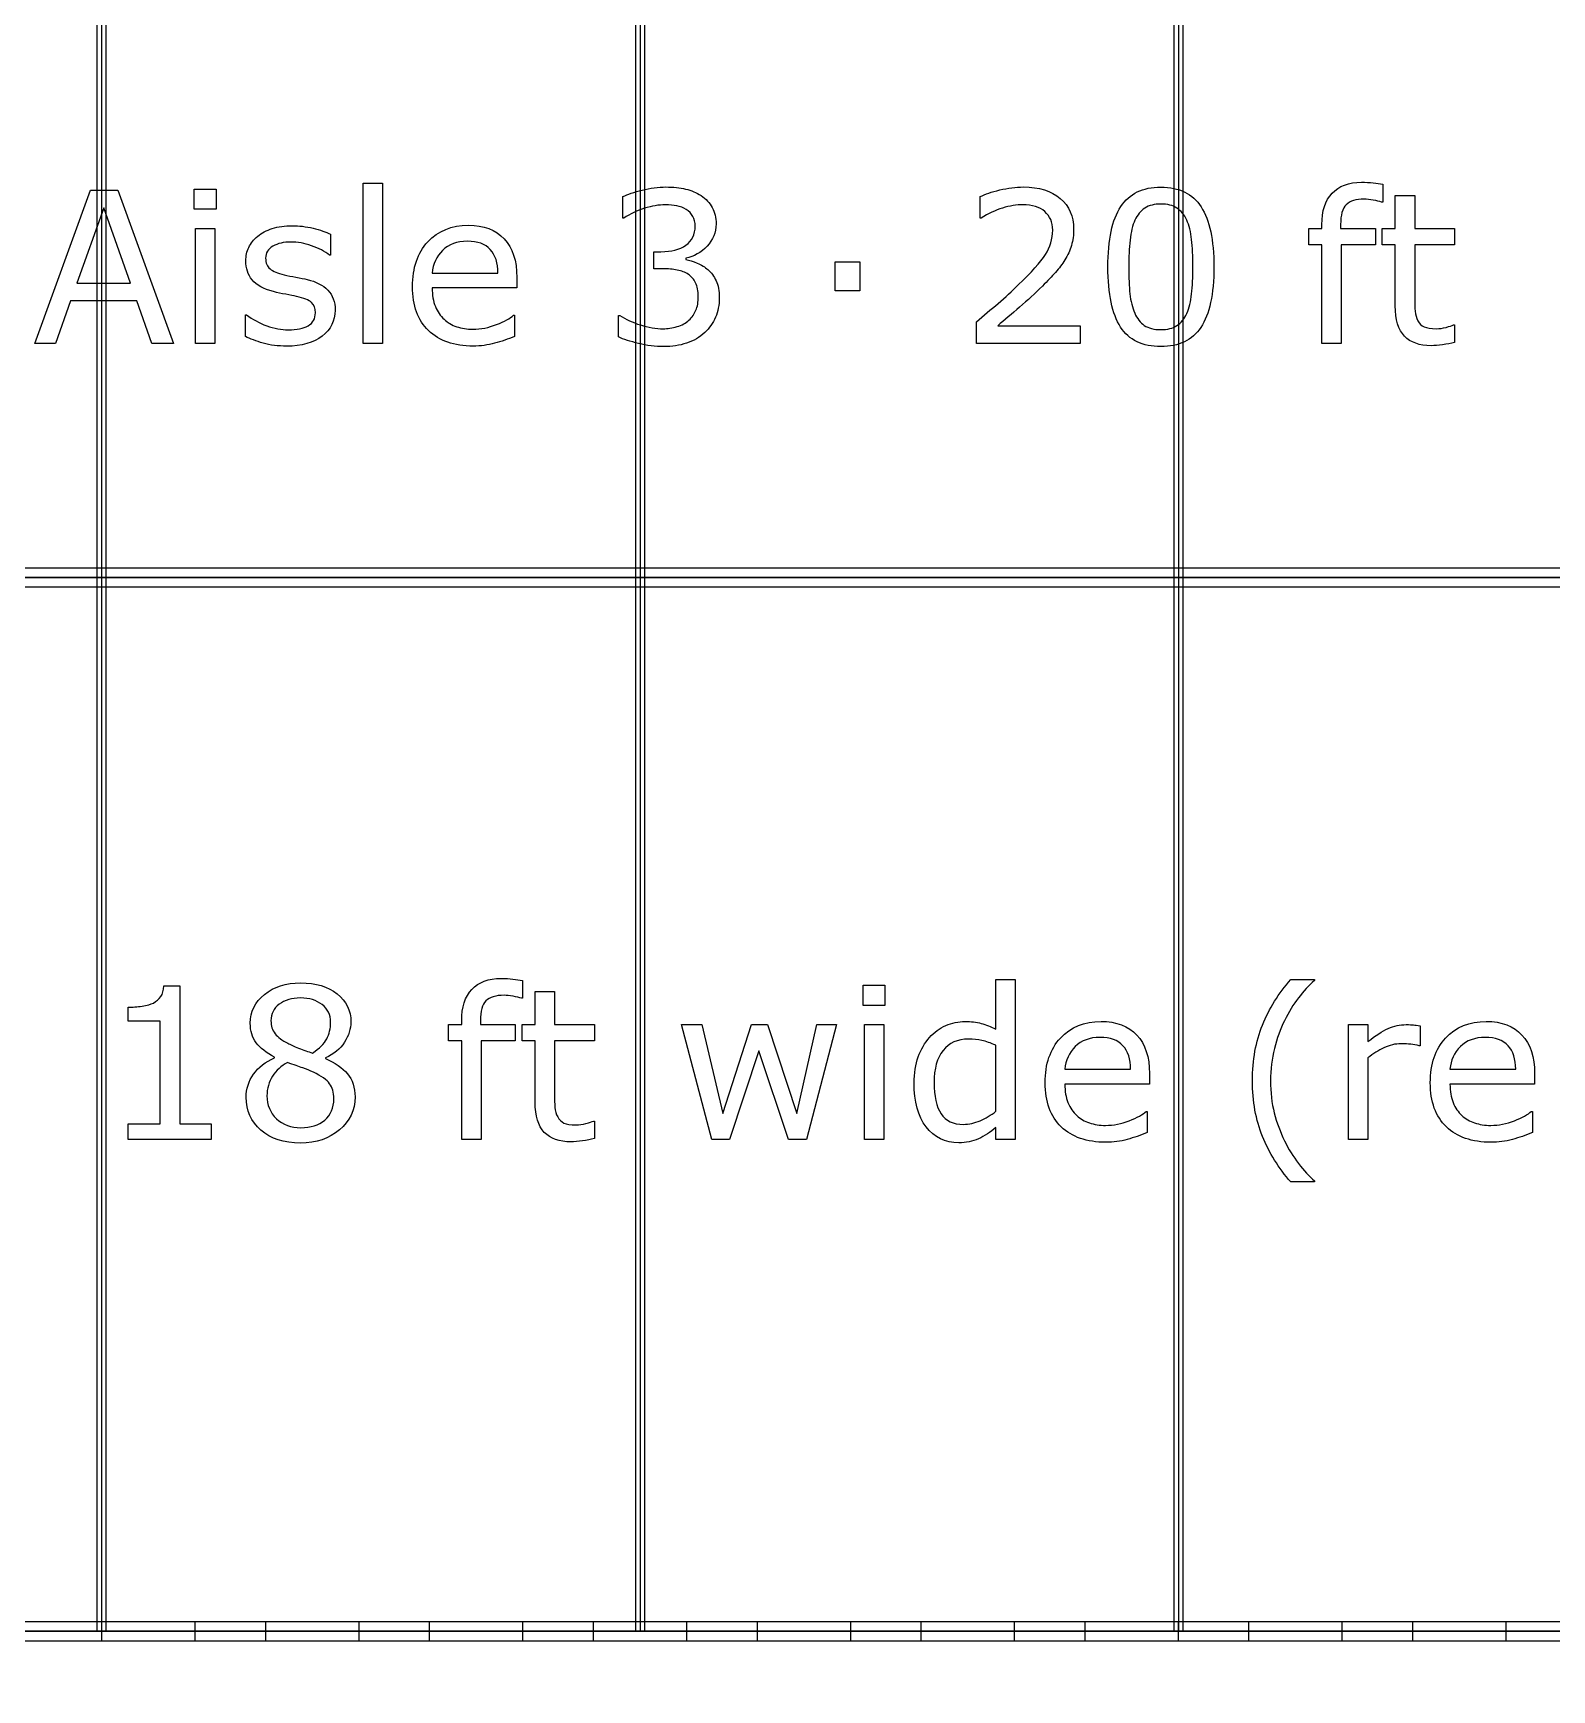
# Model space of a CAD drawing. Extents: x -13 to 750, y 12 to 2314.
# Drawn here: x 139.1 to 204, y 2009.4 to 2080.1 of the extents above; entities that cross this region are included whole.
import ezdxf

# ---------------------------------------------------------------- set-up
doc = ezdxf.new("R2010")
doc.units = 0
doc.layers.get('0').update_dxf_attribs({"linetype": 'CONTINUOUS'})

msp = doc.modelspace()

# ---------------------------------------------------------------- linework, layer by layer
at = {"color": 7}
for points in [[(141.80078, 2269.89), (141.80078, 2011.89), (142.19922, 2011.89), (142.19922, 2269.89)], [(164.80078, 2269.89), (164.80078, 2011.89), (165.19922, 2011.89), (165.19922, 2269.89)], [(187.80078, 2269.89), (187.80078, 2011.89), (188.19922, 2011.89), (188.19922, 2269.89)], [(44, 2082.89), (268, 2082.89), (268, 2056.89), (44, 2056.89)], [(153.9939, 2066.89), (153.16772, 2066.89), (153.16772, 2073.72789), (153.9939, 2073.72789)], [(145.073, 2066.89), (144.14575, 2066.89), (143.50415, 2068.71373), (140.67407, 2068.71373), (140.03247, 2066.89), (139.14917, 2066.89), (141.53101, 2073.43346), (142.69116, 2073.43346)], [(146.88794, 2072.62047), (145.9563, 2072.62047), (145.9563, 2073.4774), (146.88794, 2073.4774)], [(143.23608, 2069.4608), (142.08911, 2072.6732), (140.93774, 2069.4608)], [(146.83521, 2066.89), (146.00903, 2066.89), (146.00903, 2071.79869), (146.83521, 2071.79869)], [(174.38892, 2069.13561), (173.33862, 2069.13561), (173.33862, 2070.37926), (174.38892, 2070.37926)], [(189.51489, 2070.16393), (189.51489, 2070.16393)], [(167.90261, 2070.04082), (167.90261, 2070.04082)], [(151.97681, 2068.30504), (151.97681, 2068.30504)], [(188.35912, 2068.16881), (188.35912, 2068.16881)], [(43.599609, 2057.29039), (43.599609, 2011.48961), (268.40039, 2011.48961), (268.40039, 2057.29039)], [(44, 2056.89), (268, 2056.89), (268, 2011.89), (44, 2011.89)], [(44.400391, 2056.48961), (267.59961, 2056.48961), (267.59961, 2012.29039), (44.400391, 2012.29039)], [(175.46558, 2038.62047), (174.53394, 2038.62047), (174.53394, 2039.4774), (175.46558, 2039.4774)], [(151.78345, 2037.90855), (151.78345, 2037.90855)], [(173.38696, 2037.79869), (172.10815, 2032.89), (171.34351, 2032.89), (170.08228, 2036.67369), (168.82983, 2032.89), (168.06958, 2032.89), (166.77759, 2037.79869), (167.63892, 2037.79869), (168.53979, 2033.99742), (169.76587, 2037.79869), (170.44702, 2037.79869), (171.70386, 2033.99742), (172.5564, 2037.79869)], [(175.41284, 2032.89), (174.58667, 2032.89), (174.58667, 2037.79869), (175.41284, 2037.79869)], [(151.91968, 2034.63023), (151.91968, 2034.63023)], [(152.82495, 2034.71372), (152.82495, 2034.71372)], [(180.20288, 2034.09847), (180.20288, 2034.09847)], [(142, 2012.29039), (142, 2011.48961), (146, 2011.48961), (146, 2012.29039)], [(149, 2012.29039), (149, 2011.48961), (153, 2011.48961), (153, 2012.29039)], [(156, 2012.29039), (156, 2011.48961), (160, 2011.48961), (160, 2012.29039)], [(163, 2012.29039), (163, 2011.48961), (167, 2011.48961), (167, 2012.29039)], [(170, 2012.29039), (170, 2011.48961), (174, 2011.48961), (174, 2012.29039)], [(177, 2012.29039), (177, 2011.48961), (181, 2011.48961), (181, 2012.29039)], [(184, 2012.29039), (184, 2011.48961), (188, 2011.48961), (188, 2012.29039)], [(191, 2012.29039), (191, 2011.48961), (195, 2011.48961), (195, 2012.29039)], [(198, 2012.29039), (198, 2011.48961), (202, 2011.48961), (202, 2012.29039)], [(44, 2011.89), (268, 2011.89), (268, 1867.89), (44, 1867.89)]]:
    msp.add_lwpolyline(points, close=True, dxfattribs=at)
for points in [[(142, 2269.89), (142, 2011.89)], [(165, 2269.89), (165, 2011.89)], [(188, 2269.89), (188, 2011.89)], [(196.72637, 2073.68394), (196.72632, 2072.92809)], [(164.30784, 2072.23807), (164.26394, 2072.23807), (164.26394, 2073.15653)], [(179.57886, 2072.23814), (179.53496, 2072.23814), (179.53496, 2073.161)], [(197.26685, 2068.49395), (197.26685, 2071.10431), (196.70874, 2071.10431), (196.70874, 2071.79864), (197.26685, 2071.79864), (197.26685, 2073.20929), (198.09302, 2073.20929), (198.09302, 2071.79864), (199.7981, 2071.79864), (199.7981, 2071.10431), (198.09302, 2071.10431), (198.09302, 2068.86749)], [(196.72632, 2072.92809), (196.68242, 2072.92809)], [(194.92901, 2071.96564), (194.92901, 2071.79865), (196.41875, 2071.79865), (196.41875, 2071.10432), (194.95537, 2071.10432), (194.95537, 2066.89), (194.1292, 2066.89), (194.1292, 2071.10436), (193.57109, 2071.10436), (193.57109, 2071.79869), (194.1292, 2071.79869), (194.1292, 2071.96129)], [(151.7834, 2071.54822), (151.7834, 2070.66492), (151.7395, 2070.66492)], [(165.98216, 2070.07601), (165.58665, 2070.07601), (165.58665, 2070.8055), (165.89427, 2070.8055)], [(166.95778, 2070.52859), (166.95778, 2070.46709)], [(156.12085, 2069.89146), (158.93335, 2069.89146)], [(159.7375, 2069.70689), (159.73755, 2069.25865)], [(159.73755, 2069.25865), (156.12085, 2069.25865)], [(148.14038, 2067.18443), (148.14038, 2068.11168), (148.18428, 2068.11168)], [(159.59692, 2068.08971), (159.64082, 2068.08971), (159.64082, 2067.18883)], [(164.07495, 2067.16686), (164.07495, 2068.08531), (164.14085, 2068.08531)], [(183.802, 2066.89), (179.37231, 2066.89), (179.37231, 2067.80846)], [(180.28201, 2067.64146), (183.80203, 2067.64146), (183.802, 2066.89)], [(199.75417, 2067.67654), (199.79807, 2067.67654), (199.7981, 2066.93395)], [(180.20288, 2037.60093), (180.20288, 2039.72788), (181.02905, 2039.72788), (181.02905, 2032.89)], [(192.802, 2039.72789), (193.80835, 2039.72789), (193.80835, 2039.68399)], [(144.66431, 2039.45539), (145.34546, 2039.45539), (145.34546, 2033.55793), (146.6814, 2033.55793), (146.6814, 2032.89)], [(160.51978, 2034.49395), (160.51978, 2037.10431), (159.96167, 2037.10431), (159.96167, 2037.79864), (160.51978, 2037.79864), (160.51978, 2039.20929), (161.34595, 2039.20929), (161.34595, 2037.79864), (163.05103, 2037.79864), (163.05103, 2037.10431), (161.34595, 2037.10431), (161.34595, 2034.86749)], [(159.9793, 2039.68394), (159.97925, 2038.92809)], [(146.6814, 2032.89), (143.1394, 2032.89), (143.1394, 2033.55797), (144.50171, 2033.55797), (144.50171, 2037.94371), (143.1394, 2037.94371), (143.1394, 2038.54137)], [(159.97925, 2038.92809), (159.93535, 2038.92809)], [(158.18193, 2037.96564), (158.18193, 2037.79865), (159.67168, 2037.79865), (159.67168, 2037.10432), (158.2083, 2037.10432), (158.2083, 2032.89), (157.38213, 2032.89), (157.38213, 2037.10436), (156.82402, 2037.10436), (156.82402, 2037.79869), (157.38213, 2037.79869), (157.38213, 2037.96129)], [(196.09355, 2036.37486), (196.09355, 2032.89), (195.26737, 2032.89), (195.26737, 2037.79869), (196.09355, 2037.79869), (196.09355, 2037.07359)], [(198.33036, 2037.74589), (198.33032, 2036.89781)], [(180.20288, 2034.0985), (180.20288, 2036.91539)], [(198.33032, 2036.89781), (198.28642, 2036.89781)], [(149.38403, 2036.38365), (149.38403, 2036.41005)], [(151.55933, 2036.37489), (151.55933, 2036.34849)], [(183.14722, 2035.89146), (185.95972, 2035.89146)], [(186.76387, 2035.70689), (186.76392, 2035.25865)], [(199.60034, 2035.89146), (202.41284, 2035.89146)], [(203.217, 2035.70689), (203.21704, 2035.25865)], [(186.76392, 2035.25865), (183.14722, 2035.25865)], [(203.21704, 2035.25865), (199.60034, 2035.25865)], [(186.62329, 2034.08971), (186.66719, 2034.08971), (186.66719, 2033.18883)], [(203.07642, 2034.08971), (203.12032, 2034.08971), (203.12032, 2033.18883)], [(163.0071, 2033.67654), (163.051, 2033.67654), (163.05103, 2032.93395)], [(181.02905, 2032.89), (180.20288, 2032.89), (180.20288, 2033.40416)], [(193.80835, 2031.07945), (192.802, 2031.07945)], [(193.80835, 2031.12344), (193.80835, 2031.07945)]]:
    msp.add_lwpolyline(points, dxfattribs=at)
for points in [[(194.56426, 2073.30162), (194.8543, 2073.6151), (195.273243, 2073.77184), (195.82109, 2073.77184)], [(195.82109, 2073.77184), (196.005663, 2073.77184), (196.171193, 2073.76304), (196.31768, 2073.74544)], [(196.31768, 2073.74544), (196.467093, 2073.72784), (196.603323, 2073.70734), (196.72637, 2073.68394)], [(164.26394, 2073.15653), (164.471947, 2073.25907), (164.7488, 2073.35282), (165.0945, 2073.43778)], [(165.0945, 2073.43778), (165.443133, 2073.525673), (165.780047, 2073.56962), (166.10524, 2073.56962)], [(166.10524, 2073.56962), (166.42458, 2073.56962), (166.70583, 2073.54032), (166.94899, 2073.48172)], [(166.94899, 2073.48172), (167.192157, 2073.42312), (167.411883, 2073.32937), (167.60817, 2073.20047)], [(167.60817, 2073.20047), (167.81911, 2073.059843), (167.97878, 2072.88992), (168.08718, 2072.6907)], [(179.53496, 2073.161), (179.742967, 2073.263533), (180.019823, 2073.357283), (180.36553, 2073.44225)], [(180.36553, 2073.44225), (180.714163, 2073.52721), (181.051077, 2073.56969), (181.37627, 2073.56969)], [(181.37627, 2073.56969), (182.04717, 2073.56969), (182.57305, 2073.40709), (182.95391, 2073.08189)], [(182.95391, 2073.08189), (183.33477, 2072.75963), (183.5252, 2072.321643), (183.5252, 2071.76793)], [(185.53784, 2072.73033), (185.904053, 2073.28697), (186.475343, 2073.56529), (187.25171, 2073.56529)], [(187.25171, 2073.56529), (188.036863, 2073.56529), (188.609617, 2073.282577), (188.96997, 2072.71715)], [(194.1292, 2071.96129), (194.1292, 2072.544297), (194.27422, 2072.991073), (194.56426, 2073.30162)], [(195.93975, 2073.05109), (195.585257, 2073.05109), (195.327443, 2072.97199), (195.16631, 2072.81379)], [(196.32647, 2073.00719), (196.179983, 2073.036457), (196.051077, 2073.05109), (195.93975, 2073.05109)], [(196.68242, 2072.92809), (196.5916, 2072.954423), (196.47295, 2072.98079), (196.32647, 2073.00719)], [(165.19554, 2072.65995), (164.88206, 2072.560343), (164.58616, 2072.419717), (164.30784, 2072.23807)], [(166.08323, 2072.80936), (165.80491, 2072.80936), (165.509013, 2072.759557), (165.19554, 2072.65995)], [(166.57102, 2072.76546), (166.427467, 2072.794727), (166.26487, 2072.80936), (166.08323, 2072.80936)], [(166.97532, 2072.60726), (166.849347, 2072.683427), (166.71458, 2072.73616), (166.57102, 2072.76546)], [(167.25657, 2072.31282), (167.18919, 2072.43294), (167.09544, 2072.531087), (166.97532, 2072.60726)], [(167.35765, 2071.89974), (167.35765, 2072.05794), (167.323957, 2072.195633), (167.25657, 2072.31282)], [(168.08718, 2072.6907), (168.19558, 2072.49148), (168.24978, 2072.25857), (168.24978, 2071.99197)], [(180.48853, 2072.66881), (180.177983, 2072.575057), (179.87476, 2072.4315), (179.57886, 2072.23814)], [(181.35425, 2072.80943), (181.08765, 2072.80943), (180.799077, 2072.762557), (180.48853, 2072.66881)], [(182.29028, 2072.51939), (182.067627, 2072.71275), (181.755617, 2072.80943), (181.35425, 2072.80943)], [(182.62866, 2071.72398), (182.62866, 2072.063827), (182.515867, 2072.328963), (182.29028, 2072.51939)], [(184.98853, 2070.15514), (184.98853, 2071.318227), (185.171633, 2072.176623), (185.53784, 2072.73033)], [(186.56616, 2072.66881), (186.387453, 2072.55455), (186.245363, 2072.381697), (186.13989, 2072.15025)], [(187.25171, 2072.8402), (186.976317, 2072.8402), (186.7478, 2072.78307), (186.56616, 2072.66881)], [(187.93286, 2072.66881), (187.75708, 2072.78307), (187.53003, 2072.8402), (187.25171, 2072.8402)], [(188.35474, 2072.15904), (188.2522, 2072.384627), (188.111573, 2072.55455), (187.93286, 2072.66881)], [(188.96997, 2072.71715), (189.33325, 2072.15465), (189.51489, 2071.303577), (189.51489, 2070.16393)], [(195.16631, 2072.81379), (195.00811, 2072.658517), (194.92901, 2072.3758), (194.92901, 2071.96564)], [(148.66767, 2071.46912), (148.831737, 2071.606813), (149.039747, 2071.715213), (149.2917, 2071.79432)], [(149.2917, 2071.79432), (149.54658, 2071.876347), (149.83076, 2071.91736), (150.14424, 2071.91736)], [(150.14424, 2071.91736), (150.437207, 2071.91736), (150.733103, 2071.88074), (151.03193, 2071.8075)], [(151.03193, 2071.8075), (151.33369, 2071.737187), (151.58418, 2071.65076), (151.7834, 2071.54822)], [(155.93623, 2071.2274), (156.375683, 2071.69908), (156.95283, 2071.93492), (157.66767, 2071.93492)], [(157.66767, 2071.93492), (158.329783, 2071.93492), (158.83955, 2071.74156), (159.19697, 2071.35484)], [(166.95774, 2071.08235), (167.224347, 2071.26985), (167.35765, 2071.542313), (167.35765, 2071.89974)], [(168.24978, 2071.99197), (168.24978, 2071.62869), (168.120873, 2071.31082), (167.86306, 2071.03836)], [(182.31665, 2070.68248), (182.524657, 2071.004747), (182.62866, 2071.351913), (182.62866, 2071.72398)], [(183.5252, 2071.76793), (183.5252, 2071.518903), (183.492967, 2071.285993), (183.4285, 2071.0692)], [(186.13989, 2072.15025), (186.040283, 2071.933457), (185.971437, 2071.650743), (185.93335, 2071.30211)], [(188.56567, 2071.32408), (188.530537, 2071.652207), (188.460227, 2071.930527), (188.35474, 2072.15904)], [(148.1623, 2070.41883), (148.1623, 2070.620977), (148.203317, 2070.811407), (148.28535, 2070.99012)], [(148.28535, 2070.99012), (148.37031, 2071.168827), (148.49775, 2071.328493), (148.66767, 2071.46912)], [(149.31812, 2071.04285), (149.110107, 2070.928597), (149.0061, 2070.75721), (149.0061, 2070.52869)], [(150.08276, 2071.21863), (149.781007, 2071.21863), (149.526127, 2071.160037), (149.31812, 2071.04285)], [(150.97046, 2071.05604), (150.6687, 2071.164433), (150.3728, 2071.21863), (150.08276, 2071.21863)], [(151.7395, 2070.66492), (151.528567, 2070.820193), (151.27222, 2070.950567), (150.97046, 2071.05604)], [(155.28144, 2069.31578), (155.28144, 2070.118513), (155.499703, 2070.75572), (155.93623, 2071.2274)], [(156.5647, 2070.86266), (156.303953, 2070.601913), (156.156003, 2070.27818), (156.12085, 2069.89146)], [(157.62378, 2071.25377), (157.1814, 2071.25377), (156.828373, 2071.1234), (156.5647, 2070.86266)], [(158.60376, 2070.89781), (158.389893, 2071.135117), (158.063233, 2071.25377), (157.62378, 2071.25377)], [(158.93335, 2069.89146), (158.930683, 2070.32506), (158.82082, 2070.66051), (158.60376, 2070.89781)], [(159.19697, 2071.35484), (159.557323, 2070.968127), (159.7375, 2070.41881), (159.7375, 2069.70689)], [(165.89427, 2070.8055), (166.339583, 2070.8055), (166.694073, 2070.897783), (166.95774, 2071.08235)], [(167.86306, 2071.03836), (167.608173, 2070.768827), (167.306413, 2070.598903), (166.95778, 2070.52859)], [(183.4285, 2071.0692), (183.366967, 2070.855333), (183.27468, 2070.65172), (183.15164, 2070.45836)], [(185.93335, 2071.30211), (185.898217, 2070.953477), (185.88065, 2070.571153), (185.88065, 2070.15514)], [(188.62277, 2070.16393), (188.62277, 2070.609237), (188.603737, 2070.995953), (188.56567, 2071.32408)], [(148.43037, 2069.60145), (148.251657, 2069.824103), (148.1623, 2070.096563), (148.1623, 2070.41883)], [(149.0061, 2070.52869), (149.0061, 2070.326543), (149.06909, 2070.1742), (149.19507, 2070.07166)], [(166.95778, 2070.46709), (167.098407, 2070.443623), (167.25954, 2070.393817), (167.44118, 2070.31767)], [(167.44118, 2070.31767), (167.62282, 2070.24443), (167.77663, 2070.152147), (167.90261, 2070.04082)], [(181.16089, 2069.38609), (181.72339, 2069.931017), (182.108643, 2070.363147), (182.31665, 2070.68248)], [(183.15164, 2070.45836), (183.03738, 2070.27672), (182.902613, 2070.09801), (182.74734, 2069.92223)], [(185.52905, 2067.58873), (185.168703, 2068.14537), (184.98853, 2069.00084), (184.98853, 2070.15514)], [(185.88065, 2070.15514), (185.88065, 2069.698107), (185.89675, 2069.31578), (185.92895, 2069.00816)], [(188.56567, 2069.00377), (188.603737, 2069.326037), (188.62277, 2069.712757), (188.62277, 2070.16393)], [(189.51489, 2070.16393), (189.51489, 2068.989123), (189.33032, 2068.12633), (188.96118, 2067.57555)], [(149.34883, 2069.10047), (148.918163, 2069.21473), (148.61201, 2069.381723), (148.43037, 2069.60145)], [(149.19507, 2070.07166), (149.318117, 2069.96912), (149.517333, 2069.885623), (149.79272, 2069.82117)], [(149.79272, 2069.82117), (149.945067, 2069.786037), (150.11499, 2069.75088), (150.30249, 2069.7157)], [(150.30249, 2069.7157), (150.492917, 2069.680567), (150.65112, 2069.648333), (150.7771, 2069.619)], [(150.7771, 2069.619), (151.160887, 2069.531113), (151.456783, 2069.380237), (151.66479, 2069.16637)], [(166.5886, 2070.02331), (166.4011, 2070.058443), (166.198953, 2070.07601), (165.98216, 2070.07601)], [(167.06761, 2069.83874), (166.93577, 2069.92956), (166.7761, 2069.991083), (166.5886, 2070.02331)], [(167.37522, 2069.47399), (167.30198, 2069.629263), (167.199443, 2069.750847), (167.06761, 2069.83874)], [(167.48948, 2068.89392), (167.48948, 2069.128293), (167.451393, 2069.32165), (167.37522, 2069.47399)], [(167.90259, 2070.04088), (168.043217, 2069.9149), (168.15894, 2069.756697), (168.24976, 2069.56627)], [(168.24976, 2069.56627), (168.34058, 2069.375843), (168.38599, 2069.12975), (168.38599, 2068.82799)], [(182.74734, 2069.92223), (182.595, 2069.746443), (182.408967, 2069.551617), (182.18924, 2069.33775)], [(149.86299, 2068.98621), (149.67549, 2069.021343), (149.504103, 2069.05943), (149.34883, 2069.10047)], [(150.32441, 2068.89391), (150.207223, 2068.92031), (150.053417, 2068.951077), (149.86299, 2068.98621)], [(150.96601, 2068.63902), (150.854683, 2068.738633), (150.640817, 2068.823597), (150.32441, 2068.89391)], [(151.66479, 2069.16637), (151.872803, 2068.94957), (151.97681, 2068.66246), (151.97681, 2068.30504)], [(155.96699, 2067.43492), (155.509957, 2067.877307), (155.28144, 2068.50426), (155.28144, 2069.31578)], [(156.12085, 2069.25865), (156.12085, 2068.956897), (156.16626, 2068.693227), (156.25708, 2068.46764)], [(167.38841, 2068.30505), (167.45579, 2068.460323), (167.48948, 2068.656613), (167.48948, 2068.89392)], [(168.38599, 2068.82799), (168.38599, 2068.529163), (168.33179, 2068.255237), (168.22339, 2068.00621)], [(180.29517, 2068.59947), (180.605717, 2068.863143), (180.89429, 2069.12535), (181.16089, 2069.38609)], [(182.18924, 2069.33775), (181.87576, 2069.030137), (181.55203, 2068.73131), (181.21805, 2068.44127)], [(185.92895, 2069.00816), (185.96115, 2068.700547), (186.029997, 2068.425157), (186.13549, 2068.18199)], [(188.35913, 2068.16881), (188.46167, 2068.406117), (188.530517, 2068.684437), (188.56567, 2069.00377)], [(198.09302, 2068.86749), (198.09302, 2068.609677), (198.098887, 2068.407527), (198.11062, 2068.26104)], [(148.18428, 2068.11168), (148.44502, 2067.915393), (148.735057, 2067.758653), (149.05439, 2067.64146)], [(150.82539, 2067.64586), (151.03047, 2067.763047), (151.13301, 2067.947617), (151.13301, 2068.19957)], [(151.13301, 2068.19957), (151.13301, 2068.39293), (151.077343, 2068.539413), (150.96601, 2068.63902)], [(151.97681, 2068.30504), (151.97681, 2067.8568), (151.790773, 2067.489123), (151.4187, 2067.20201)], [(156.25708, 2068.46764), (156.3479, 2068.24498), (156.472413, 2068.061873), (156.63062, 2067.91832)], [(158.87183, 2067.6942), (159.21167, 2067.828967), (159.453367, 2067.960803), (159.59692, 2068.08971)], [(164.14085, 2068.08531), (164.38987, 2067.92125), (164.68284, 2067.78502), (165.01976, 2067.67662)], [(167.08958, 2067.87878), (167.224347, 2068.007687), (167.323957, 2068.149777), (167.38841, 2068.30505)], [(179.37231, 2067.80846), (179.67993, 2068.072127), (179.98755, 2068.335797), (180.29517, 2068.59947)], [(181.21805, 2068.44127), (180.884063, 2068.154163), (180.57205, 2067.88756), (180.28201, 2067.64146)], [(186.13549, 2068.18199), (186.23217, 2067.953477), (186.3684, 2067.77916), (186.54418, 2067.65904)], [(187.93725, 2067.65025), (188.11889, 2067.76451), (188.259513, 2067.937363), (188.35912, 2068.16881)], [(197.65796, 2067.19757), (197.39722, 2067.467097), (197.26685, 2067.899223), (197.26685, 2068.49395)], [(198.11062, 2068.26104), (198.122353, 2068.117487), (198.163367, 2067.982723), (198.23366, 2067.85675)], [(149.05439, 2067.64146), (149.37373, 2067.527207), (149.679883, 2067.47008), (149.97285, 2067.47008)], [(149.97285, 2067.47008), (150.33613, 2067.47008), (150.62031, 2067.528673), (150.82539, 2067.64586)], [(157.87422, 2066.77574), (157.059767, 2066.77574), (156.424023, 2066.995467), (155.96699, 2067.43492)], [(156.63062, 2067.91832), (156.78296, 2067.777693), (156.963133, 2067.672223), (157.17114, 2067.60191)], [(157.17114, 2067.60191), (157.38208, 2067.531603), (157.613527, 2067.49645), (157.86548, 2067.49645)], [(157.86548, 2067.49645), (158.199467, 2067.49645), (158.534917, 2067.562367), (158.87183, 2067.6942)], [(165.01976, 2067.67662), (165.356673, 2067.56822), (165.681867, 2067.51402), (165.99534, 2067.51402)], [(165.99534, 2067.51402), (166.179913, 2067.51402), (166.376203, 2067.544787), (166.58421, 2067.60632)], [(166.58421, 2067.60632), (166.792217, 2067.667853), (166.960673, 2067.758673), (167.08958, 2067.87878)], [(167.76636, 2067.35582), (167.546633, 2067.15074), (167.287357, 2066.998397), (166.98853, 2066.89879)], [(168.22339, 2068.00621), (168.11499, 2067.75719), (167.962647, 2067.540393), (167.76636, 2067.35582)], [(187.25171, 2066.75377), (186.46655, 2066.75377), (185.89233, 2067.03209), (185.52905, 2067.58873)], [(186.54418, 2067.65904), (186.722893, 2067.538927), (186.958733, 2067.47887), (187.2517, 2067.47887)], [(187.2517, 2067.47887), (187.527087, 2067.47887), (187.755603, 2067.535997), (187.93725, 2067.65025)], [(188.96118, 2067.57555), (188.594973, 2067.027697), (188.02515, 2066.75377), (187.25171, 2066.75377)], [(198.23366, 2067.85675), (198.298127, 2067.739563), (198.386017, 2067.653137), (198.49733, 2067.59747)], [(198.49733, 2067.59747), (198.61159, 2067.544737), (198.784443, 2067.51837), (199.01589, 2067.51837)], [(199.01589, 2067.51837), (199.150657, 2067.51837), (199.29128, 2067.537403), (199.43776, 2067.57547)], [(199.43776, 2067.57547), (199.584247, 2067.61647), (199.689717, 2067.65016), (199.75417, 2067.67654)], [(148.90063, 2066.89879), (148.598877, 2066.986683), (148.34546, 2067.081897), (148.14038, 2067.18443)], [(149.90259, 2066.77135), (149.53931, 2066.77135), (149.205323, 2066.81383), (148.90063, 2066.89879)], [(151.4187, 2067.20201), (151.04956, 2066.914903), (150.54419, 2066.77135), (149.90259, 2066.77135)], [(158.78828, 2066.89439), (158.49824, 2066.81529), (158.193553, 2066.77574), (157.87422, 2066.77574)], [(159.64082, 2067.18883), (159.3625, 2067.071643), (159.07832, 2066.973497), (158.78828, 2066.89439)], [(164.94067, 2066.88561), (164.58911, 2066.97057), (164.300537, 2067.06432), (164.07495, 2067.16686)], [(166.01294, 2066.75377), (165.64966, 2066.75377), (165.292237, 2066.797717), (164.94067, 2066.88561)], [(166.98853, 2066.89879), (166.69263, 2066.80211), (166.367433, 2066.75377), (166.01294, 2066.75377)], [(198.80054, 2066.79327), (198.29956, 2066.79327), (197.9187, 2066.928037), (197.65796, 2067.19757)], [(199.28833, 2066.83287), (199.10669, 2066.80647), (198.944093, 2066.79327), (198.80054, 2066.79327)], [(199.7981, 2066.93395), (199.642827, 2066.89295), (199.472903, 2066.859257), (199.28833, 2066.83287)], [(157.81719, 2039.30162), (158.10723, 2039.6151), (158.526173, 2039.77184), (159.07402, 2039.77184)], [(159.07402, 2039.77184), (159.258593, 2039.77184), (159.424123, 2039.76304), (159.57061, 2039.74544)], [(159.57061, 2039.74544), (159.720023, 2039.72784), (159.856253, 2039.70734), (159.9793, 2039.68394)], [(191.59351, 2037.78111), (191.880617, 2038.484237), (192.283447, 2039.133163), (192.802, 2039.72789)], [(144.52808, 2038.99836), (144.60718, 2039.11262), (144.65259, 2039.264963), (144.66431, 2039.45539)], [(148.35132, 2037.86024), (148.35132, 2038.352433), (148.553467, 2038.76259), (148.95776, 2039.09071)], [(148.95776, 2039.09071), (149.36206, 2039.418837), (149.87622, 2039.5829), (150.50024, 2039.5829)], [(150.50024, 2039.5829), (151.15356, 2039.5829), (151.675047, 2039.426163), (152.0647, 2039.11269)], [(152.0647, 2039.11269), (152.454347, 2038.79921), (152.64917, 2038.40077), (152.64917, 2037.91737)], [(157.38213, 2037.96129), (157.38213, 2038.544297), (157.52715, 2038.991073), (157.81719, 2039.30162)], [(159.19268, 2039.05109), (158.838187, 2039.05109), (158.580373, 2038.97199), (158.41924, 2038.81379)], [(159.5794, 2039.00719), (159.432913, 2039.036457), (159.304007, 2039.05109), (159.19268, 2039.05109)], [(193.80835, 2039.68399), (193.571043, 2039.470117), (193.343993, 2039.222557), (193.1272, 2038.94131)], [(143.1394, 2038.54137), (143.323973, 2038.54137), (143.52173, 2038.556003), (143.73267, 2038.58527)], [(143.73267, 2038.58527), (143.943603, 2038.61747), (144.10327, 2038.66288), (144.21167, 2038.7215)], [(144.21167, 2038.7215), (144.346437, 2038.794747), (144.451907, 2038.887033), (144.52808, 2038.99836)], [(149.58618, 2038.6732), (149.351807, 2038.49742), (149.23462, 2038.260117), (149.23462, 2037.96129)], [(150.49585, 2038.93688), (150.12671, 2038.93688), (149.823487, 2038.848987), (149.58618, 2038.6732)], [(151.4187, 2038.65563), (151.178467, 2038.84313), (150.87085, 2038.93688), (150.49585, 2038.93688)], [(151.78345, 2037.90855), (151.78345, 2038.22203), (151.661867, 2038.471057), (151.4187, 2038.65563)], [(158.41924, 2038.81379), (158.261033, 2038.658517), (158.18193, 2038.3758), (158.18193, 2037.96564)], [(159.93535, 2038.92809), (159.84453, 2038.954423), (159.72588, 2038.98079), (159.5794, 2039.00719)], [(193.1272, 2038.94131), (192.913333, 2038.66299), (192.714113, 2038.337793), (192.52954, 2037.96572)], [(148.60181, 2037.02528), (148.434817, 2037.24794), (148.35132, 2037.52626), (148.35132, 2037.86024)], [(149.23462, 2037.96129), (149.23462, 2037.75035), (149.293213, 2037.567243), (149.4104, 2037.41197)], [(151.61646, 2037.18785), (151.727787, 2037.395857), (151.78345, 2037.63609), (151.78345, 2037.90855)], [(152.64917, 2037.91737), (152.64917, 2037.621477), (152.556883, 2037.329973), (152.37231, 2037.04286)], [(177.36841, 2037.24938), (177.56763, 2037.472033), (177.799073, 2037.641953), (178.06274, 2037.75914)], [(178.06274, 2037.75914), (178.329347, 2037.876327), (178.60474, 2037.93492), (178.88892, 2037.93492)], [(178.88892, 2037.93492), (179.146727, 2037.93492), (179.37524, 2037.907087), (179.57446, 2037.85142)], [(179.57446, 2037.85142), (179.77368, 2037.798687), (179.983153, 2037.71519), (180.20288, 2037.60093)], [(182.9626, 2037.2274), (183.402053, 2037.69908), (183.9792, 2037.93492), (184.69404, 2037.93492)], [(184.69404, 2037.93492), (185.356153, 2037.93492), (185.86592, 2037.74156), (186.22334, 2037.35484)], [(191.16284, 2035.40367), (191.16284, 2036.28551), (191.306397, 2037.07799), (191.59351, 2037.78111)], [(192.52954, 2037.96572), (192.35376, 2037.605373), (192.210207, 2037.208403), (192.09888, 2036.77481)], [(196.09355, 2037.07359), (196.42167, 2037.337263), (196.710243, 2037.5233), (196.95927, 2037.6317)], [(196.95927, 2037.6317), (197.211223, 2037.743027), (197.46757, 2037.79869), (197.72831, 2037.79869)], [(197.72831, 2037.79869), (197.871863, 2037.79869), (197.975867, 2037.79429), (198.04032, 2037.78549)], [(198.04032, 2037.78549), (198.104787, 2037.77949), (198.201467, 2037.76629), (198.33036, 2037.74589)], [(199.41573, 2037.2274), (199.855183, 2037.69908), (200.432333, 2037.93492), (201.14718, 2037.93492)], [(201.14718, 2037.93492), (201.809287, 2037.93492), (202.31905, 2037.74156), (202.67647, 2037.35484)], [(149.38403, 2036.41005), (149.03247, 2036.59755), (148.77173, 2036.802627), (148.60181, 2037.02528)], [(149.4104, 2037.41197), (149.53052, 2037.25963), (149.710697, 2037.1234), (149.95093, 2037.00328)], [(149.95093, 2037.00328), (150.05933, 2036.950547), (150.214603, 2036.8817), (150.41675, 2036.79674)], [(151.0144, 2036.5858), (151.30444, 2036.77916), (151.505127, 2036.979843), (151.61646, 2037.18785)], [(152.37231, 2037.04286), (152.187743, 2036.75868), (151.91675, 2036.536023), (151.55933, 2036.37489)], [(176.88501, 2036.41881), (177.00513, 2036.744003), (177.166263, 2037.02086), (177.36841, 2037.24938)], [(179.02954, 2037.17903), (178.566653, 2037.17903), (178.206303, 2037.017897), (177.94849, 2036.69563)], [(179.60522, 2037.12193), (179.42944, 2037.159997), (179.237547, 2037.17903), (179.02954, 2037.17903)], [(180.20288, 2036.91539), (179.980227, 2037.014997), (179.781007, 2037.083843), (179.60522, 2037.12193)], [(182.30781, 2035.31578), (182.30781, 2036.118513), (182.526073, 2036.75572), (182.9626, 2037.2274)], [(184.65015, 2037.25377), (184.207763, 2037.25377), (183.854733, 2037.1234), (183.59106, 2036.86266)], [(185.63013, 2036.89781), (185.416263, 2037.135117), (185.089603, 2037.25377), (184.65015, 2037.25377)], [(185.95972, 2035.89146), (185.957053, 2036.32506), (185.84719, 2036.66051), (185.63013, 2036.89781)], [(186.22334, 2037.35484), (186.583693, 2036.968127), (186.76387, 2036.41881), (186.76387, 2035.70689)], [(197.51737, 2036.98131), (197.26249, 2036.98131), (197.016397, 2036.92418), (196.77909, 2036.80992)], [(197.92607, 2036.95931), (197.81181, 2036.973977), (197.675577, 2036.98131), (197.51737, 2036.98131)], [(198.28642, 2036.89781), (198.163373, 2036.927077), (198.043257, 2036.947577), (197.92607, 2036.95931)], [(198.76095, 2035.31578), (198.76095, 2036.118513), (198.97921, 2036.75572), (199.41573, 2037.2274)], [(201.10327, 2037.25377), (200.66089, 2037.25377), (200.307863, 2037.1234), (200.04419, 2036.86266)], [(202.08325, 2036.89781), (201.869383, 2037.135117), (201.542723, 2037.25377), (201.10327, 2037.25377)], [(202.41284, 2035.89146), (202.410173, 2036.32506), (202.30031, 2036.66051), (202.08325, 2036.89781)], [(202.67647, 2037.35484), (203.036823, 2036.968127), (203.217, 2036.41881), (203.217, 2035.70689)], [(148.49194, 2035.68053), (148.70288, 2035.97643), (149.000243, 2036.210803), (149.38403, 2036.38365)], [(150.41675, 2036.79674), (150.62183, 2036.71178), (150.821047, 2036.641467), (151.0144, 2036.5858)], [(151.55933, 2036.34849), (151.969483, 2036.172703), (152.28296, 2035.955907), (152.49976, 2035.6981)], [(176.70923, 2035.30699), (176.70923, 2035.72301), (176.767823, 2036.093617), (176.88501, 2036.41881)], [(177.94849, 2036.69563), (177.690677, 2036.37337), (177.56177, 2035.91634), (177.56177, 2035.32454)], [(183.59106, 2036.86266), (183.33032, 2036.601913), (183.182373, 2036.27818), (183.14722, 2035.89146)], [(192.09888, 2036.77481), (191.99048, 2036.341217), (191.93628, 2035.884183), (191.93628, 2035.40371)], [(196.77909, 2036.80992), (196.54179, 2036.698593), (196.313277, 2036.553573), (196.09355, 2036.37486)], [(200.04419, 2036.86266), (199.78345, 2036.601913), (199.6355, 2036.27818), (199.60034, 2035.89146)], [(148.17554, 2034.69615), (148.17554, 2035.05943), (148.281007, 2035.387557), (148.49194, 2035.68053)], [(149.30054, 2035.59703), (149.142333, 2035.350937), (149.06323, 2035.072617), (149.06323, 2034.76207)], [(149.93774, 2036.1815), (149.674073, 2036.037947), (149.461673, 2035.843123), (149.30054, 2035.59703)], [(150.59253, 2035.94859), (150.42847, 2036.004257), (150.210207, 2036.081893), (149.93774, 2036.1815)], [(151.04517, 2035.76842), (150.90747, 2035.832887), (150.75659, 2035.892943), (150.59253, 2035.94859)], [(151.7395, 2035.27623), (151.622313, 2035.44029), (151.39087, 2035.604353), (151.04517, 2035.76842)], [(152.49976, 2035.6981), (152.716553, 2035.440287), (152.82495, 2035.11216), (152.82495, 2034.71372)], [(151.91968, 2034.63023), (151.91968, 2034.899763), (151.85962, 2035.115097), (151.7395, 2035.27623)], [(161.34595, 2034.86749), (161.34595, 2034.609677), (161.351817, 2034.407527), (161.36355, 2034.26104)], [(177.22339, 2033.43053), (176.880617, 2033.881703), (176.70923, 2034.50719), (176.70923, 2035.30699)], [(177.56177, 2035.32454), (177.56177, 2034.741533), (177.66138, 2034.297687), (177.8606, 2033.993)], [(182.99336, 2033.43492), (182.536327, 2033.877307), (182.30781, 2034.50426), (182.30781, 2035.31578)], [(183.14722, 2035.25865), (183.14722, 2034.956897), (183.19263, 2034.693227), (183.28345, 2034.46764)], [(191.59351, 2033.02623), (191.306397, 2033.729357), (191.16284, 2034.521837), (191.16284, 2035.40367)], [(191.93628, 2035.40371), (191.93628, 2034.902737), (191.989013, 2034.44424), (192.09448, 2034.02822)], [(199.44649, 2033.43492), (198.989463, 2033.877307), (198.76095, 2034.50426), (198.76095, 2035.31578)], [(199.60034, 2035.25865), (199.60034, 2034.956897), (199.64575, 2034.693227), (199.73657, 2034.46764)], [(148.80396, 2033.2899), (148.385013, 2033.656113), (148.17554, 2034.124863), (148.17554, 2034.69615)], [(149.06323, 2034.76207), (149.06323, 2034.366563), (149.19946, 2034.039903), (149.47192, 2033.78209)], [(151.53296, 2033.72496), (151.790773, 2033.944687), (151.91968, 2034.246443), (151.91968, 2034.63023)], [(152.82495, 2034.71373), (152.82495, 2034.148303), (152.60376, 2033.67809), (152.16138, 2033.30309)], [(160.91089, 2033.19757), (160.65015, 2033.467097), (160.51978, 2033.899223), (160.51978, 2034.49395)], [(161.36355, 2034.26104), (161.375283, 2034.117487), (161.416297, 2033.982723), (161.48659, 2033.85675)], [(179.53052, 2033.69417), (179.770753, 2033.799637), (179.994873, 2033.934403), (180.20288, 2034.09847)], [(183.28345, 2034.46764), (183.37427, 2034.24498), (183.49878, 2034.061873), (183.65698, 2033.91832)], [(185.89819, 2033.6942), (186.238037, 2033.828967), (186.479737, 2033.960803), (186.62329, 2034.08971)], [(199.73657, 2034.46764), (199.82739, 2034.24498), (199.951903, 2034.061873), (200.11011, 2033.91832)], [(202.35132, 2033.6942), (202.69116, 2033.828967), (202.93286, 2033.960803), (203.07642, 2034.08971)], [(149.47192, 2033.78209), (149.744387, 2033.524277), (150.09009, 2033.39537), (150.50903, 2033.39537)], [(150.50903, 2033.39537), (150.936763, 2033.39537), (151.278073, 2033.505233), (151.53296, 2033.72496)], [(161.48659, 2033.85675), (161.551057, 2033.739563), (161.638947, 2033.653137), (161.75026, 2033.59747)], [(161.75026, 2033.59747), (161.86452, 2033.544737), (162.037373, 2033.51837), (162.26882, 2033.51837)], [(162.26882, 2033.51837), (162.403587, 2033.51837), (162.54421, 2033.537403), (162.69069, 2033.57547)], [(162.69069, 2033.57547), (162.837177, 2033.61647), (162.942647, 2033.65016), (163.0071, 2033.67654)], [(178.62085, 2032.75377), (178.03491, 2032.75377), (177.56909, 2032.979357), (177.22339, 2033.43053)], [(177.8606, 2033.993), (178.059813, 2033.69124), (178.379147, 2033.54036), (178.8186, 2033.54036)], [(178.8186, 2033.54036), (179.05298, 2033.54036), (179.290287, 2033.59163), (179.53052, 2033.69417)], [(180.20288, 2033.40416), (179.965573, 2033.19908), (179.718017, 2033.039413), (179.46021, 2032.92516)], [(184.90058, 2032.77574), (184.086133, 2032.77574), (183.450393, 2032.995467), (182.99336, 2033.43492)], [(183.65698, 2033.91832), (183.809327, 2033.777693), (183.989503, 2033.672223), (184.19751, 2033.60191)], [(184.19751, 2033.60191), (184.40845, 2033.531603), (184.639897, 2033.49645), (184.89185, 2033.49645)], [(184.89185, 2033.49645), (185.22583, 2033.49645), (185.561277, 2033.562367), (185.89819, 2033.6942)], [(192.09448, 2034.02822), (192.20288, 2033.612207), (192.3479, 2033.2167), (192.52954, 2032.8417)], [(201.35372, 2032.77574), (200.539267, 2032.77574), (199.903523, 2032.995467), (199.44649, 2033.43492)], [(200.11011, 2033.91832), (200.26245, 2033.777693), (200.442623, 2033.672223), (200.65063, 2033.60191)], [(200.65063, 2033.60191), (200.86157, 2033.531603), (201.093017, 2033.49645), (201.34497, 2033.49645)], [(201.34497, 2033.49645), (201.678957, 2033.49645), (202.014407, 2033.562367), (202.35132, 2033.6942)], [(150.50024, 2032.74059), (149.79126, 2032.74059), (149.225833, 2032.923693), (148.80396, 2033.2899)], [(152.16138, 2033.30309), (151.721927, 2032.92809), (151.168213, 2032.74059), (150.50024, 2032.74059)], [(162.05347, 2032.79327), (161.55249, 2032.79327), (161.17163, 2032.928037), (160.91089, 2033.19757)], [(162.54126, 2032.83287), (162.35962, 2032.80647), (162.197023, 2032.79327), (162.05347, 2032.79327)], [(163.05103, 2032.93395), (162.895757, 2032.89295), (162.725833, 2032.859257), (162.54126, 2032.83287)], [(179.46021, 2032.92516), (179.202397, 2032.8109), (178.92261, 2032.75377), (178.62085, 2032.75377)], [(185.81465, 2032.89439), (185.52461, 2032.81529), (185.21992, 2032.77574), (184.90058, 2032.77574)], [(186.66719, 2033.18883), (186.38887, 2033.071643), (186.10469, 2032.973497), (185.81465, 2032.89439)], [(192.802, 2031.07945), (192.283447, 2031.674177), (191.880617, 2032.323103), (191.59351, 2033.02623)], [(192.52954, 2032.8417), (192.70532, 2032.481347), (192.906003, 2032.15615), (193.13159, 2031.86611)], [(202.26778, 2032.89439), (201.97774, 2032.81529), (201.673053, 2032.77574), (201.35372, 2032.77574)], [(203.12032, 2033.18883), (202.842, 2033.071643), (202.55782, 2032.973497), (202.26778, 2032.89439)], [(193.13159, 2031.86611), (193.357177, 2031.573143), (193.582763, 2031.325587), (193.80835, 2031.12344)]]:
    msp.add_open_spline(points, degree=3, dxfattribs=at)

doc.saveas('drawing.dxf')
